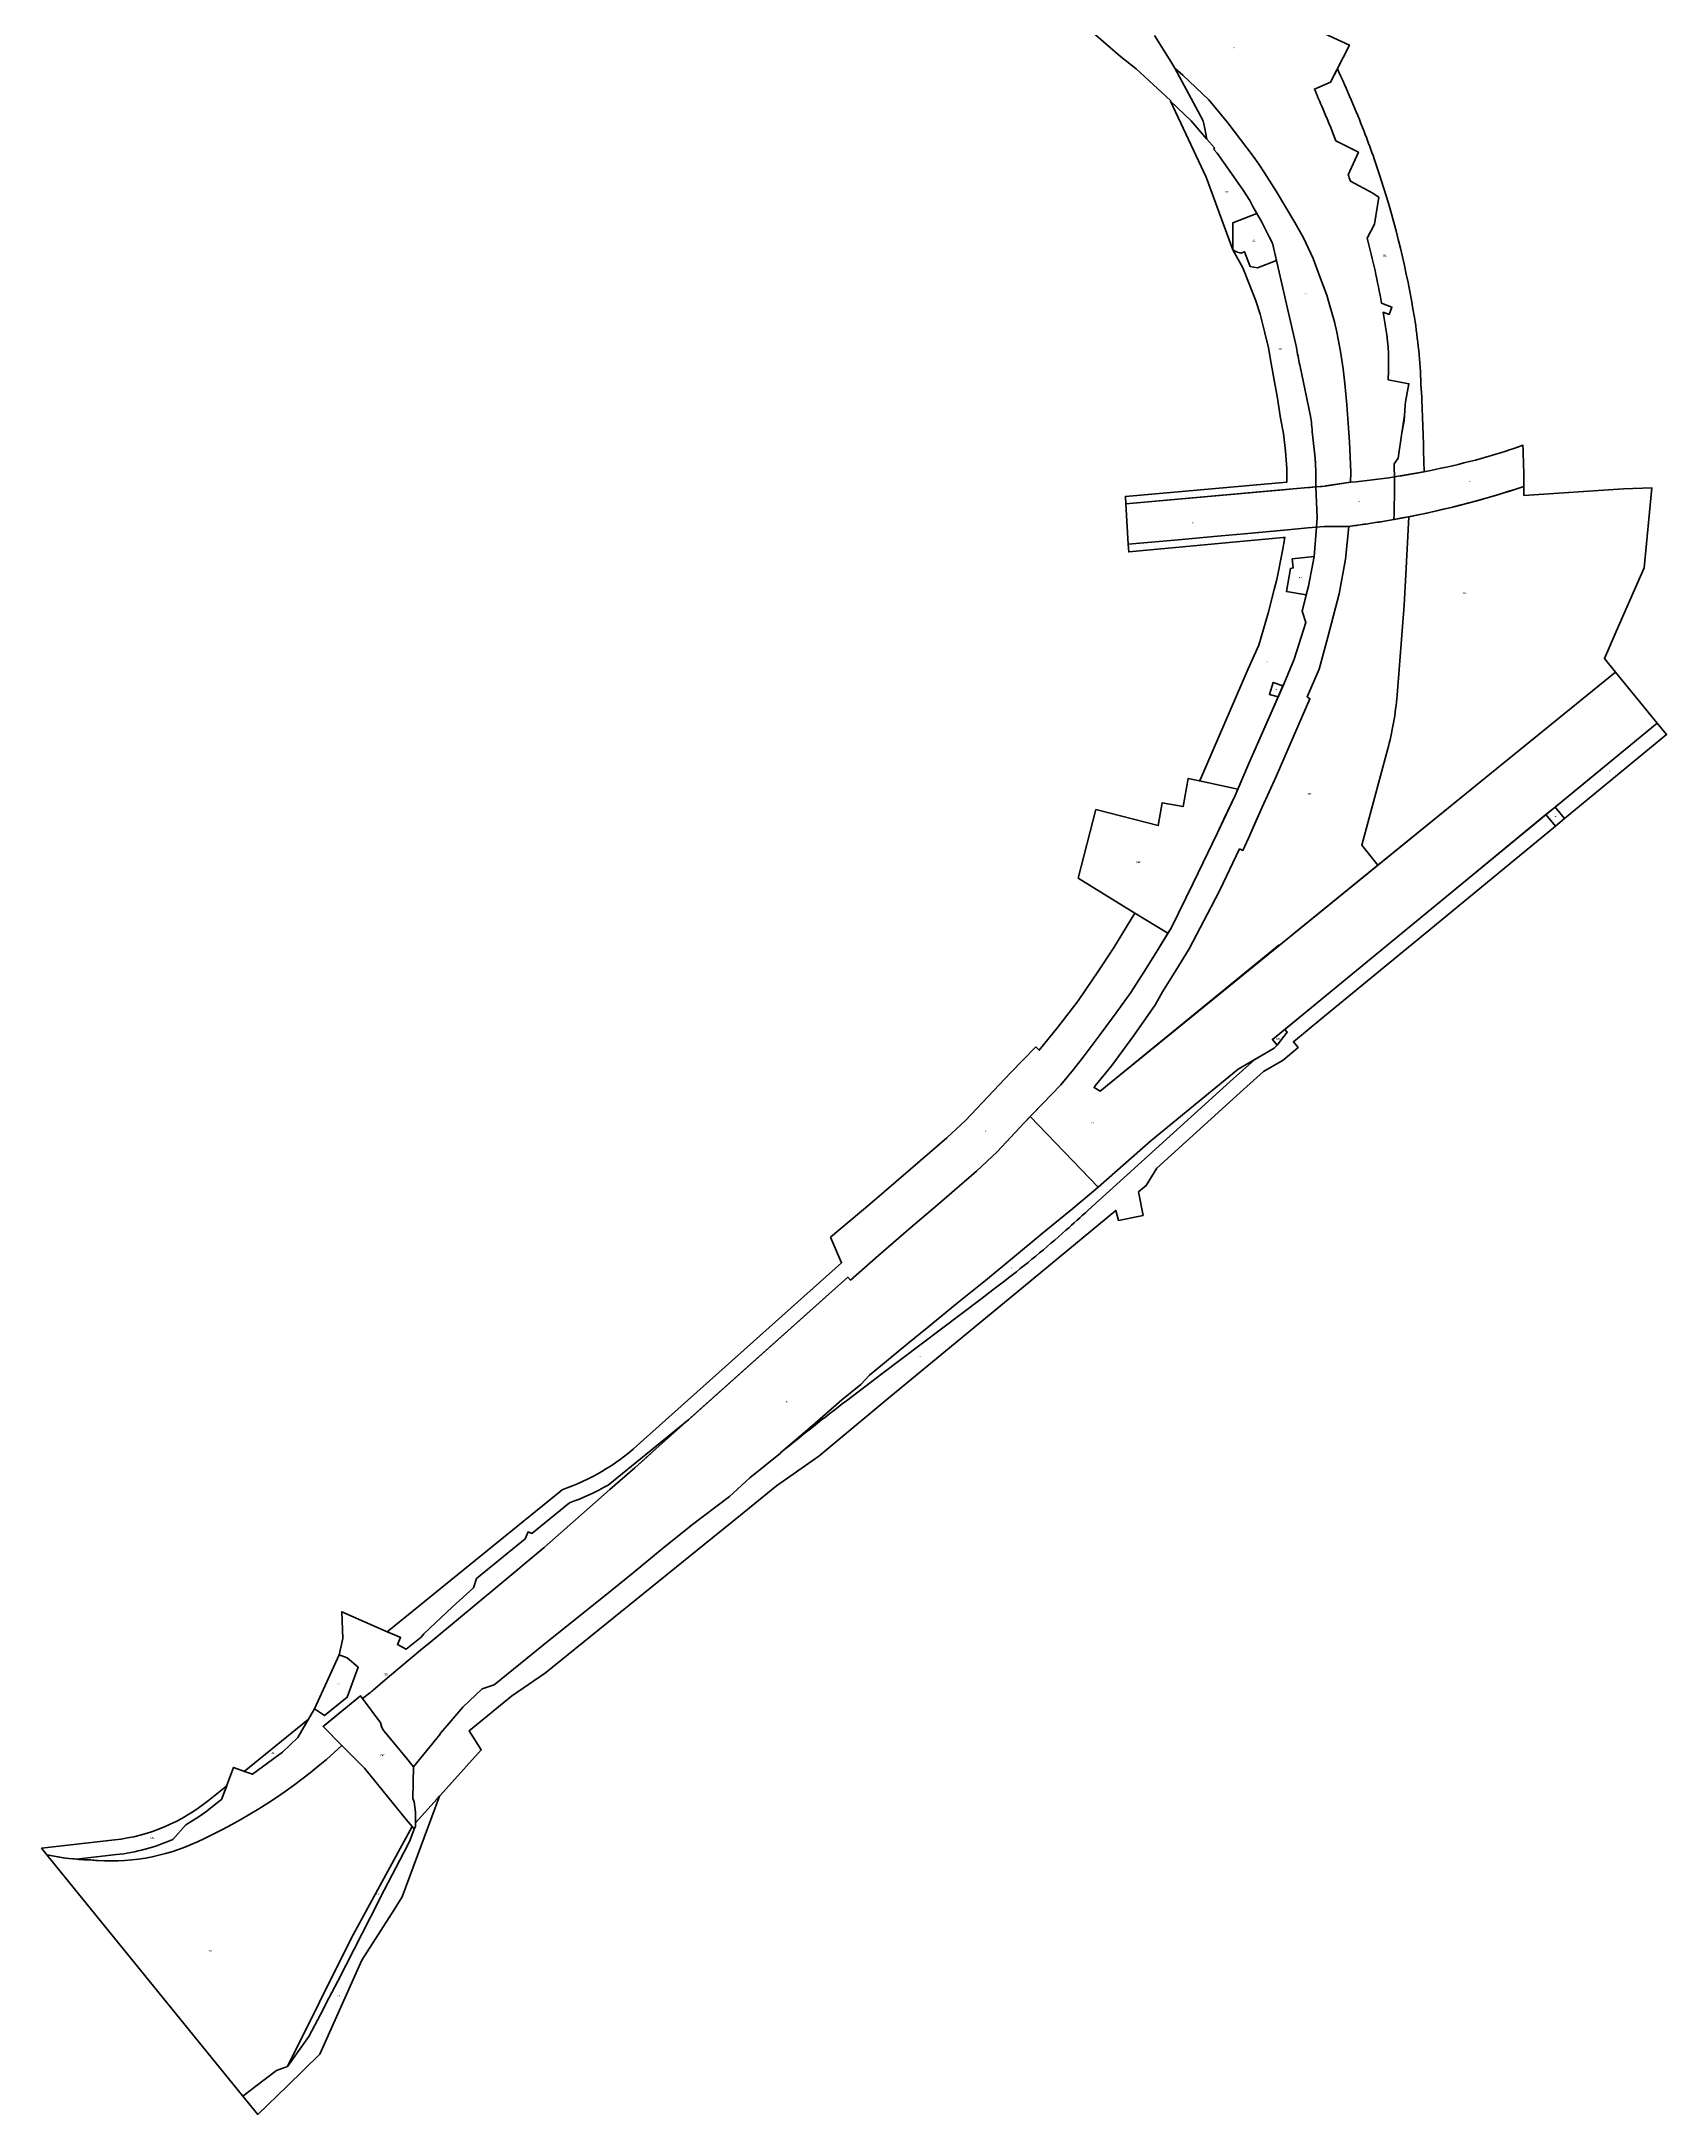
# Model space of a CAD drawing. Extents: x 179752 to 189760, y 650548 to 666271.
# Drawn here: x 188666 to 189760, y 650548 to 651944 of the extents above; entities that cross this region are included whole.
import ezdxf
from ezdxf.enums import TextEntityAlignment as Align

# ---------------------------------------------------------------- set-up
doc = ezdxf.new("R2010")
doc.units = 0
doc.header["$MEASUREMENT"] = 0
doc.layers.add('pcell', color=5, linetype='Continuous', lineweight=0)
doc.layers.add('scellno', color=160, linetype='Continuous', lineweight=0)
doc.styles.add('mvt-nos', font='mvt-nos.shx')

# ---------------------------------------------------------------- blocks, each defined once
blk = doc.blocks.new('Cellno')
at = {"color": 2, "flags": 128}
for points in [[(0.2, 0), (-0.2, 0)], [(0, 0.2), (0, -0.2)]]:
    blk.add_lwpolyline(points, dxfattribs=at)
at = {"layer": 'scellno', "const_width": 0.25, "flags": 128}
blk.add_lwpolyline([(-5.7, -2.8), (-5.7, 2.7), (5.7, 2.7), (5.7, -2.8), (-5.7, -2.8)], close=True, dxfattribs=at)
at = {"layer": 'scellno', "style": 'mvt-nos'}
blk.add_attdef('CELLNO', text='', height=3, dxfattribs=at).set_placement((0, -1.6), align=Align.CENTER)
at = {"layer": 'scellno', "style": 'mvt-nos', "flags": 1}
for tag, p in [('CODE', (0, -6)), ('AREA', (0, -9.2))]:
    blk.add_attdef(tag, text='', height=2.5, dxfattribs=at).set_placement(p, align=Align.CENTER)

msp = doc.modelspace()

# ---------------------------------------------------------------- linework, layer by layer
at = {"layer": 'pcell', "color": 160, "lineweight": 53, "flags": 128}
for points in [[(189415.5, 651947.9), (189426.6, 651930.5), (189429.2, 651925.8), (189429.2, 651925.8), (189441.7, 651902.6), (189446.4, 651893.9, -0.106014), (189449.2, 651886.4), (189450.8, 651878.1), (189450.8, 651878.1), (189440.2, 651890.4), (189426.3, 651903.8), (189426.2, 651904.1), (189403.3, 651925.5), (189392.7, 651933.8), (189365.7, 651957.2)], [(189415.5, 651947.9), (189426.6, 651930.5), (189429.2, 651925.8), (189429.2, 651925.8), (189434.5, 651921.2), (189452, 651904.5), (189464.9, 651889.1), (189482, 651866.7), (189485.7, 651861.3), (189489.6, 651855.4), (189497.5, 651843.2), (189510.1, 651822.1), (189515.8, 651811.7), (189522.4, 651797.7), (189526.7, 651786.1), (189531.6, 651773), (189533.2, 651767.5), (189536.6, 651755.1), (189538.3, 651748.2), (189540.8, 651735.1), (189542.6, 651723.5), (189543.8, 651711.4), (189545, 651699.2), (189545.9, 651686.8), (189546.9, 651674.4), (189547.3, 651664.2), (189547.7, 651653.9), (189547.5, 651647.2, 0.01407), (189577, 651650.8, 0.003341), (189576.9, 651659.5), (189579.5, 651663.4), (189582.1, 651680.5), (189583.8, 651692.1), (189584.3, 651699), (189584.3, 651699), (189584.5, 651701.2), (189586.8, 651713.5), (189572.9, 651716.1, 0.000398), (189572.8, 651717.1, 0.054033), (189571.3, 651750.5, 0.004633), (189569.5, 651761.6), (189573.4, 651760.1), (189575.3, 651765.1), (189568.4, 651767.7, 0.018454), (189558.7, 651811.5), (189563.7, 651821), (189566.6, 651839), (189562.8, 651841.5), (189562.8, 651841.6), (189562.4, 651841.8), (189547.4, 651849.8, 0.001926), (189545.9, 651854.2), (189552.8, 651869.4), (189537.7, 651876.9, 0.010589), (189527.9, 651900.7, 0.004916), (189523.2, 651911.8), (189534.1, 651916.4), (189546.7, 651941.4), (189518.9, 651954.2)]]:
    msp.add_lwpolyline(points, format="xyb", dxfattribs=at)
for points in [[(189434.5, 651921.2), (189452, 651904.5), (189464.9, 651889.1), (189482, 651866.7), (189485.7, 651861.3), (189489.6, 651855.4), (189497.5, 651843.2), (189510.1, 651822.1), (189515.8, 651811.7), (189522.4, 651797.7), (189526.7, 651786.1), (189531.6, 651773), (189533.2, 651767.5), (189536.6, 651755.1), (189538.3, 651748.2), (189540.8, 651735.1), (189542.6, 651723.5), (189543.8, 651711.4), (189545, 651699.2), (189545.9, 651686.8), (189546.9, 651674.4), (189547.3, 651664.2), (189547.7, 651653.9), (189547.5, 651647.2), (189530.6, 651644.7), (189530.3, 651644.6), (189528.2, 651644.4), (189524.2, 651644.1, 0.006751), (189523.9, 651660, 0.019614), (189523.6, 651663.4), (189521.8, 651679.3, 0.002859), (189521.3, 651686.1, 0.032162), (189520.5, 651691.7), (189513.3, 651726.2, -0.00952), (189511.1, 651737.8), (189505.1, 651764.1), (189495, 651808), (189492.8, 651812.3), (189487.5, 651822.6), (189481.7, 651832.7), (189479.6, 651836.8), (189475.3, 651843.8), (189468.9, 651852.7), (189457.7, 651868.6), (189455.5, 651871.1), (189455.9, 651872.2), (189450.8, 651878.1), (189449.2, 651886.4, 0.106014), (189446.4, 651893.9), (189441.7, 651902.6), (189429.2, 651925.8), (189434.5, 651921.2)], [(189568.4, 651767.7), (189575.3, 651765.1), (189573.4, 651760.1), (189569.5, 651761.6, -0.004633), (189571.3, 651750.5, -0.054033), (189572.8, 651717.1, -0.000398), (189572.9, 651716.1), (189586.8, 651713.5), (189584.5, 651701.2), (189584.3, 651699), (189584.3, 651699), (189583.5, 651688.5), (189582.1, 651680.5), (189579.5, 651663.4), (189576.9, 651659.5, -0.003341), (189577, 651650.8, 0.009593), (189597, 651654.2, 0.004225), (189596.7, 651665.5, 0.00982), (189594.9, 651713.3, 0.028925), (189590.5, 651758.1, 0.037408), (189568.2, 651850.6, 0.013224), (189556.6, 651883.3, 0.017927), (189538.6, 651925.4), (189534.1, 651916.4), (189523.2, 651911.8, -0.004916), (189527.9, 651900.7, -0.010589), (189537.7, 651876.9), (189552.8, 651869.4), (189545.9, 651854.2, -0.001926), (189547.4, 651849.8), (189562.4, 651841.8), (189562.8, 651841.6), (189562.8, 651841.5), (189566.6, 651839), (189563.7, 651821), (189558.7, 651811.5, -0.018454), (189568.4, 651767.7)], [(189498.1, 651705.1), (189500.4, 651690.4), (189502.4, 651679.9), (189503.6, 651668.1), (189504.6, 651656.5), (189504.7, 651647.3), (189396, 651637.6), (189396.3, 651632.6), (189504.6, 651642.3), (189508.6, 651642.7), (189519.3, 651643.6), (189520, 651643.7), (189524.2, 651644.1, 0.006751), (189523.9, 651660, 0.019614), (189523.6, 651663.4), (189521.8, 651679.3, 0.002859), (189521.3, 651686.1, 0.032162), (189520.5, 651691.7), (189513.3, 651726.2, -0.00952), (189511.1, 651737.8), (189505.1, 651764.1), (189497.7, 651796.4), (189484.9, 651791.6), (189480, 651792.3), (189476.2, 651802.3), (189473.6, 651801.3), (189470.7, 651802.2), (189468.3, 651803.7), (189475.1, 651791.4), (189479.3, 651780.8), (189483.8, 651769.3), (189486.7, 651760.4), (189489.6, 651748.6), (189492.3, 651737.7), (189494, 651727.1), (189496.5, 651713.5), (189498.1, 651705.1)], [(189576.7, 651622.1, 0.035767), (189664.2, 651644.3, 0.00944), (189663.5, 651672.1, -0.013975), (189639.2, 651664.2, -0.03016), (189577, 651650.8, -0.011067), (189576.7, 651622.1)], [(189524.5, 651617), (189529.7, 651617.5), (189546.4, 651617.5, 0.012129), (189576.7, 651622.1, 0.011067), (189577, 651650.8, -0.01407), (189547.5, 651647.2), (189530.3, 651644.6), (189524.2, 651644.1, -0.000071), (189524.2, 651643.9), (189525, 651623.5), (189524.5, 651617)], [(189397.9, 651605.4), (189413.5, 651606.8), (189429.1, 651608.2), (189460.3, 651611.1), (189475.8, 651612.5), (189502.8, 651615), (189518.8, 651616.5), (189524.5, 651617), (189525, 651623.5), (189524.2, 651643.9, 0.000071), (189524.2, 651644.1), (189519.3, 651643.6), (189508.6, 651642.7), (189396.3, 651632.6), (189397.9, 651605.4)], [(189555, 651402.9), (189565.9, 651389.4), (189638.8, 651448.6), (189725.9, 651519.3), (189718.4, 651528.6), (189726.4, 651546.8), (189745.1, 651589.5), (189750.4, 651643.4), (189731.3, 651642.8), (189731.3, 651642.8), (189664.2, 651638.3, 0.002044), (189664.2, 651644.3, -0.031723), (189586.8, 651624), (189584.6, 651585), (189583.6, 651564.4), (189578.8, 651503.9, -0.046654), (189572.4, 651467), (189555, 651402.9)], [(189499.5, 651335.7, -0.000235), (189499.3, 651335.2), (189513, 651346.3), (189565.9, 651389.4), (189555, 651402.9), (189572.4, 651467, 0.046654), (189578.8, 651503.9), (189583.6, 651564.4), (189584.6, 651585), (189586.8, 651624, -0.01617), (189546.4, 651617.5), (189544, 651595.4), (189539.9, 651572), (189532.3, 651542.9), (189526.4, 651521.4), (189518.3, 651502.7), (189520.1, 651501.4), (189515, 651489.5), (189497.4, 651449.2), (189488.1, 651428.4), (189478.8, 651407.7), (189475, 651399.4), (189472.8, 651400.4), (189459.5, 651372.6), (189453.6, 651361.4), (189438.8, 651333.1), (189429.9, 651318.6), (189420.9, 651304.1), (189416.5, 651296.2), (189416.5, 651296.2), (189416.3, 651295.9), (189416.3, 651295.9), (189416.1, 651295.6), (189401.7, 651274.8), (189386.7, 651254.5), (189375.7, 651240.8), (189374.9, 651239.7), (189378.9, 651237.4), (189499.5, 651335.7)], [(189604, 651348.7), (189685.4, 651415.7), (189679, 651423.5), (189612.1, 651368.4), (189521.3, 651293.6), (189503.2, 651278.8), (189504.9, 651277), (189498.1, 651268.2), (189496.1, 651266.2), (189483, 651258.7), (189466.5, 651243.8), (189370.9, 651157.2, -0.003109), (189355.9, 651143.7, -0.016301), (189314.7, 651109.6), (189306.7, 651103.5), (189298.7, 651097.4), (189231.9, 651047), (189208.1, 651028.9, 0.007946), (189164, 650994), (189163.7, 650993.7), (189143.1, 650977), (189129.4, 650964.4), (189102.8, 650944.3), (189103.1, 650944.5), (189085.5, 650930.4), (189064.5, 650913.2), (189045.8, 650897.9), (189006.7, 650866.6), (188988.8, 650852), (188971.1, 650837.7), (188962.9, 650835), (188950, 650822.7), (188939.3, 650810.3), (188934.7, 650804.9), (188934.7, 650804.6), (188916.7, 650782.4), (188916.2, 650761.3), (188917.1, 650759), (188918.1, 650752.1), (188918, 650744.8), (188932.6, 650761), (188962.3, 650793.9), (188954.2, 650806.7), (188982.6, 650830.1), (189005.5, 650845.8), (189112.5, 650932.1), (189136.8, 650951.9), (189161.1, 650971.7), (189189.5, 650991.6), (189236.8, 651030.9), (189327.3, 651105.7), (189389.5, 651157), (189391.3, 651150.3), (189407.8, 651153.7), (189404.7, 651169.5), (189410, 651173.8), (189417, 651185.5), (189473.2, 651236.4), (189488.9, 651250.5), (189502.2, 651258.2), (189512.2, 651266.7), (189509, 651270.6), (189527.6, 651285.8), (189604, 651348.7)], [(189197.5, 651139), (189204.9, 651121.8), (189067.3, 650998.7, -0.099575), (189016.8, 650969), (189015.5, 650967.9), (188938.3, 650905.3), (188916.7, 650887.7), (188899, 650873.3), (188901.7, 650872.2), (188903.6, 650871.6), (188908, 650869.6), (188905.9, 650864.9), (188911.8, 650861.6), (188922, 650869.8), (188923.6, 650872), (188943.1, 650890.1), (188957.2, 650903), (188959.1, 650909.2), (188992, 650935.9), (188993.9, 650940.6), (188996.4, 650939.6), (189021.8, 650960.2, 0.045069), (189047.7, 650972.2), (189102.1, 651016.4), (189209.1, 651112.1), (189210.8, 651110.1), (189229.8, 651126.7), (189250, 651144.1), (189270.8, 651162), (189295.7, 651183.4), (189309.6, 651196.4), (189327.9, 651216), (189340.2, 651228.8), (189352.5, 651241.6), (189361, 651251.9), (189368.2, 651261), (189379.7, 651276.3), (189389.8, 651290.1), (189399.5, 651303.7), (189408.4, 651317.3), (189416.7, 651330.6), (189424.6, 651343.6), (189402.4, 651357.2), (189387.9, 651333.6), (189377.9, 651318.3), (189364.1, 651298.2), (189350.5, 651280.5), (189338, 651264.8), (189335.7, 651267.1), (189318.6, 651249.6), (189288.4, 651217.6), (189275.7, 651205.8), (189251.2, 651184.8), (189224, 651161.2), (189197.5, 651139)], [(188910, 650790.8), (188914.1, 650785.8), (188914.5, 650785.3), (188914.6, 650785.2), (188916.7, 650782.4), (188934.7, 650804.6), (188934.7, 650804.9), (188939.3, 650810.3), (188950, 650822.7), (188962.9, 650835), (188971.1, 650837.7), (188988.8, 650852), (189006.7, 650866.6), (189045.8, 650897.9), (189064.5, 650913.2), (189085.5, 650930.4), (189103.1, 650944.5), (189102.8, 650944.3), (189129.4, 650964.4), (189143.1, 650977), (189163.7, 650993.7), (189164, 650994), (189185, 651012.1), (189205.1, 651029.6), (189217.9, 651039.9), (189223.5, 651046), (189223.6, 651046.1), (189235.2, 651055.6), (189249.5, 651067.4), (189262.5, 651078.1), (189282.8, 651094.5), (189301.7, 651109.9), (189321.3, 651126.1), (189339.9, 651141.4), (189339.9, 651141.4), (189360.6, 651158.4), (189373.2, 651168.8), (189377.5, 651172.6), (189331.9, 651220.2), (189327.9, 651216), (189309.6, 651196.4), (189295.7, 651183.4), (189270.8, 651162), (189250, 651144.1), (189229.8, 651126.7), (189210.8, 651110.1), (189209.1, 651112.1), (189079.8, 650996.5), (189065.7, 650983.8), (189049, 650969.1), (189004.7, 650930.1), (188973.4, 650904.1), (188931.2, 650869), (188931.2, 650869), (188925.9, 650864.6), (188922.9, 650862.2), (188900.6, 650843.5), (188889.8, 650834.3, -0.01448), (188887.1, 650832), (188882.5, 650828.4), (188894.7, 650812, 0.097038), (188895.8, 650808.3, 0.055397), (188897, 650806.5), (188900, 650802.9), (188910, 650790.8)], [(189049, 650969.1), (189004.7, 650930.1), (188973.4, 650904.1), (188931.2, 650869), (188931.2, 650869), (188925.9, 650864.6), (188922.9, 650862.2), (188900.6, 650843.5), (188889.8, 650834.3, -0.01448), (188887.1, 650832), (188882.5, 650828.4), (188881.1, 650830.2), (188861.4, 650814.2), (188855.9, 650809.7), (188868.6, 650796.9, -0.076587), (188775.6, 650734.1, -0.135746), (188704, 650719.5, -0.005664), (188699.5, 650719.8, -0.013139), (188690, 650720.3), (188716.8, 650723.4, 0.074735), (188754.7, 650733.6), (188763.5, 650743.5), (188772.4, 650749), (188777, 650752.2), (188785.8, 650759.2), (188787.6, 650760.6), (188795.5, 650782.1), (188804.4, 650778.9), (188808.3, 650777.5), (188828.5, 650792.4), (188838.8, 650802.2), (188850, 650821.5), (188856.9, 650817), (188872.1, 650829.3), (188879.6, 650849.5), (188872, 650855.8), (188866.8, 650858), (188869.2, 650868.9), (188868.4, 650886.9), (188899, 650873.3), (188901.7, 650872.2), (188903.6, 650871.6), (188908, 650869.6), (188905.9, 650864.9), (188911.8, 650861.6), (188922, 650869.8), (188923.6, 650872), (188943.1, 650890.1), (188957.2, 650903), (188959.1, 650909.2), (188992, 650935.9), (188993.9, 650940.6), (188996.4, 650939.6), (189021.8, 650960.2, 0.045069), (189047.7, 650972.2), (189102.1, 651016.4), (189079.8, 650996.5), (189074, 650991.2), (189074, 650991.2), (189065.7, 650983.8), (189049, 650969.1)], [(188897, 650806.5, -0.153259), (188894.7, 650812), (188882.5, 650828.4), (188881.1, 650830.2), (188855.9, 650809.7), (188868.6, 650796.9), (188872.8, 650792.7), (188883.8, 650781.7), (188911.9, 650747.1), (188915.8, 650742.4), (188917.2, 650740.6), (188918, 650742.6), (188918, 650744.8), (188918.1, 650752.1), (188917.1, 650759), (188916.2, 650761.3), (188916.7, 650782.4), (188914.5, 650785.3), (188914.1, 650785.8), (188897, 650806.5)], [(188868.6, 650796.9, -0.076587), (188775.6, 650734.1), (188775.6, 650734.1, -0.135746), (188704, 650719.5, -0.005664), (188699.5, 650719.8, -0.041147), (188670, 650723.2), (188801.8, 650560.9), (188809.5, 650566.7), (188809.8, 650566.9), (188824.6, 650578), (188831.9, 650580.9), (188874.9, 650667.4), (188915.8, 650742.4), (188911.9, 650747.1), (188883.8, 650781.7), (188872.8, 650792.7), (188868.6, 650796.9)], [(188666.3, 650727.7), (188670, 650723.2, 0.027993), (188690, 650720.3), (188716.8, 650723.4, 0.074735), (188754.7, 650733.6), (188763.5, 650743.5), (188772.4, 650749), (188777, 650752.2), (188785.8, 650759.2), (188787.6, 650760.6), (188791, 650769.8), (188778.7, 650759.9, -0.143096), (188715.6, 650733.3), (188666.3, 650727.7)]]:
    msp.add_lwpolyline(points, format="xyb", close=True, dxfattribs=at)
for points in [[(189468.3, 651803.7), (189468.3, 651821.9), (189484.4, 651828), (189481.7, 651832.7), (189479.6, 651836.8), (189475.3, 651843.8), (189468.9, 651852.7), (189457.7, 651868.6), (189455.5, 651871.1), (189455.9, 651872.2), (189450.8, 651878.1), (189440.2, 651890.4), (189426.3, 651903.8), (189450.2, 651852.6), (189468.3, 651803.7)], [(189480, 651792.3), (189484.9, 651791.6), (189497.7, 651796.4), (189495, 651808), (189492.8, 651812.3), (189487.5, 651822.6), (189484.4, 651828), (189468.3, 651821.9), (189468.3, 651803.7), (189470.7, 651802.2), (189473.6, 651801.3), (189476.2, 651802.3), (189480, 651792.3)], [(189377.5, 651172.6), (189413.1, 651203.8), (189471.8, 651252.2), (189496.1, 651266.2), (189498.1, 651268.2), (189494.9, 651272.1), (189521.3, 651293.6), (189612.1, 651368.4), (189753.9, 651485.1), (189725.9, 651519.3), (189638.8, 651448.6), (189378.9, 651237.4), (189374.9, 651239.7), (189375.7, 651240.8), (189386.7, 651254.5), (189401.7, 651274.8), (189416.1, 651295.6), (189416.3, 651295.9), (189416.5, 651296.2), (189416.5, 651296.2), (189420.9, 651304.1), (189429.9, 651318.6), (189438.8, 651333.1), (189453.6, 651361.4), (189459.5, 651372.6), (189472.8, 651400.4), (189475, 651399.4), (189478.8, 651407.7), (189480.4, 651411.3), (189483.4, 651418), (189488.1, 651428.4), (189497.4, 651449.2), (189515, 651489.5), (189520.1, 651501.4), (189518.3, 651502.7), (189526.4, 651521.4), (189532.3, 651542.9), (189539.9, 651572), (189544, 651595.4), (189546.4, 651617.5), (189529.7, 651617.5), (189524.5, 651617), (189523.1, 651597.3), (189519.2, 651577.3), (189515, 651560.5), (189517.3, 651552.8), (189509.5, 651528.2), (189502.5, 651511.3), (189479, 651457.8), (189469.9, 651436.4), (189462.3, 651420.4), (189459.1, 651413.7), (189457.9, 651411.3), (189441.6, 651377.3), (189426.7, 651347.1), (189416.7, 651330.6), (189408.4, 651317.3), (189399.5, 651303.7), (189389.8, 651290.1), (189379.7, 651276.3), (189368.2, 651261), (189361, 651251.9), (189352.5, 651241.6), (189340.2, 651228.8), (189331.9, 651220.2), (189377.5, 651172.6)], [(189478.6, 651521.5), (189446.4, 651447.4), (189445.8, 651446.1), (189471.6, 651440.5), (189479, 651457.8), (189498.7, 651502.7), (189492.9, 651504.2), (189495.4, 651512.4), (189502, 651510.2), (189502.5, 651511.3), (189509.5, 651528.2), (189517.3, 651552.8), (189515, 651560.5), (189517.7, 651571.4), (189504.3, 651573.6), (189507.1, 651589.2), (189508.9, 651589.5), (189508.2, 651595.6), (189523, 651597.3), (189523.1, 651597.3), (189523.1, 651597.3), (189524.5, 651617), (189518.8, 651616.5), (189502.8, 651615), (189502.6, 651615), (189475.8, 651612.5), (189460.3, 651611.1), (189429.1, 651608.2), (189413.5, 651606.8), (189397.9, 651605.4), (189398.2, 651600.3), (189502.2, 651609.9), (189503.3, 651610), (189501.6, 651601), (189497.9, 651581.7), (189496.1, 651575.1), (189492.1, 651559.1), (189485.7, 651537.5), (189478.6, 651521.5)], [(189504.3, 651573.6), (189517.7, 651571.4), (189519.2, 651577.3), (189523, 651597.3), (189508.2, 651595.6), (189508.9, 651589.5), (189507.1, 651589.2), (189504.3, 651573.6)], [(189492.9, 651504.2), (189498.7, 651502.7), (189502, 651510.2), (189495.4, 651512.4), (189492.9, 651504.2)], [(189691.6, 651420.8), (189760.2, 651477.3), (189753.9, 651485.1), (189685.2, 651428.5), (189691.6, 651420.8)], [(189402.4, 651357.2), (189424.6, 651343.6), (189426.7, 651347.1), (189441.6, 651377.3), (189457.9, 651411.3), (189469.9, 651436.4), (189471.6, 651440.5), (189445.8, 651446.1), (189438.3, 651447.8), (189434.8, 651428.9), (189420.8, 651431.5), (189418, 651416.1), (189376.1, 651426.9), (189364.2, 651380.7), (189402.4, 651357.2)], [(189691.6, 651420.8), (189685.2, 651428.5), (189679, 651423.5), (189685.4, 651415.7), (189691.6, 651420.8)], [(189498.1, 651268.2), (189504.9, 651277), (189503.2, 651278.8), (189494.9, 651272.1), (189498.1, 651268.2)], [(188850, 650821.5), (188856.9, 650817), (188872.1, 650829.3), (188879.6, 650849.5), (188872, 650855.8), (188866.8, 650858), (188850, 650821.5)], [(188802.8, 650779.4), (188804.4, 650778.9), (188808.3, 650777.5), (188828.5, 650792.4), (188838.8, 650802.2), (188845.8, 650814.4), (188802.8, 650779.4)], [(188865.8, 650638.2), (188859.8, 650626.8), (188854.1, 650615.9), (188846.4, 650601), (188831.9, 650580.9), (188824.6, 650578), (188809.8, 650566.9), (188809.5, 650566.7), (188801.8, 650560.9), (188811.9, 650548.5), (188832, 650567.8), (188853.8, 650589.2), (188882, 650652.3), (188903.9, 650686.6), (188909.2, 650694.9), (188934.2, 650762.8), (188932.7, 650761), (188932.6, 650761), (188918, 650744.8), (188918, 650742.6), (188917.2, 650740.6), (188914, 650732.2), (188910.2, 650724.8), (188897.1, 650699.4), (188887.8, 650681.3), (188876.8, 650659.8), (188865.8, 650638.2)], [(188831.9, 650580.9), (188846.4, 650601), (188854.1, 650615.9), (188859.8, 650626.8), (188865.8, 650638.2), (188876.8, 650659.8), (188887.8, 650681.3), (188897.1, 650699.4), (188910.2, 650724.8), (188914, 650732.2), (188917.2, 650740.6), (188915.8, 650742.4), (188874.9, 650667.4), (188831.9, 650580.9)]]:
    msp.add_lwpolyline(points, close=True, dxfattribs=at)
at = {"layer": 'pcell', "color": 160, "lineweight": 0, "flags": 128}
msp.add_lwpolyline([(189355.9, 651143.7, 0.003109), (189370.9, 651157.2), (189466.5, 651243.8), (189483, 651258.7), (189471.8, 651252.2), (189413.1, 651203.8), (189373.2, 651168.8), (189360.6, 651158.4), (189339.9, 651141.4), (189339.9, 651141.4), (189321.3, 651126.1), (189301.7, 651109.9), (189282.8, 651094.5), (189262.5, 651078.1), (189249.5, 651067.4), (189235.2, 651055.6), (189223.6, 651046.1), (189223.5, 651046), (189217.9, 651039.9), (189205.1, 651029.6), (189185, 651012.1), (189164, 650994, -0.007946), (189208.1, 651028.9), (189231.9, 651047), (189298.7, 651097.4), (189306.7, 651103.5), (189314.7, 651109.6, 0.016301), (189355.9, 651143.7)], format="xyb", close=True, dxfattribs=at)

# ---------------------------------------------------------------- block references
at = {"layer": 'scellno', "ltscale": 0.220522}
for p, xscale, yscale, zscale, rotation, values in [((189469.1, 651939.6), 0.2205225, 0.2205225, 0.2205225, 4.727257099766173e-10, {'CELLNO': '246'}), ((189464.2, 651842.5), 0.2205225, 0.2205225, 0.2205225, 3.493926341232921e-11, {'CELLNO': '109'}), ((189482.4, 651810.1), 0.2205225, 0.2205225, 0.2205225, 4.727257099766173e-10, {'CELLNO': '247'}), ((189570.7, 651800), 0.2205225, 0.2205225, 0.2205225, 4.910534990297514e-10, {'CELLNO': '021'}), ((189517.2, 651774), 0.2205225000000001, 0.2205225000000001, 0.2205225000000001, 4.335785910016265e-10, {'CELLNO': '325'}), ((189500.1, 651736.6), 0.2205225, 0.2205225, 0.2205225, 3.493926341232921e-11, {'CELLNO': '110'}), ((189627.4, 651647.7), 0.2205225, 0.2205225, 0.2205225, 4.98470430385702e-10, {'CELLNO': '512'}), ((189552.9, 651634.2), 0.2205225000000001, 0.2205225000000001, 0.2205225000000001, 359.999999999955, {'CELLNO': '825'}), ((189441.5, 651619.9), 0.2205225, 0.2205225, 0.2205225, 4.224874481475169e-10, {'CELLNO': '513'}), ((189513, 651583.1), 0.2205225, 0.2205225, 0.2205225, 4.727257099766173e-10, {'CELLNO': '248'}), ((189624.2, 651572.7), 0.2205225, 0.2205225, 0.2205225, 4.727257099766173e-10, {'CELLNO': '702'}), ((189491.8, 651526.1), 0.2205225, 0.2205225, 0.2205225, 4.910534990297514e-10, {'CELLNO': '111'}), ((189497.7, 651507.8), 0.2205225, 0.2205225, 0.2205225, 359.9999999998388, {'CELLNO': '249'}), ((189722.2, 651452.7), 0.2205225, 0.2205225, 0.2205225, 4.727257099766173e-10, {'CELLNO': '022'}), ((189519.9, 651437.3), 0.2205225, 0.2205225, 0.2205225, 4.727257099766173e-10, {'CELLNO': '250'}), ((189685.4, 651422.3), 0.2205225, 0.2205225, 0.2205225, 4.727257099766173e-10, {'CELLNO': '902'}), ((189404.9, 651391.3), 0.2205225, 0.2205225, 0.2205225, 4.727257099766173e-10, {'CELLNO': '901'}), ((189498.9, 651272.7), 0.2205225, 0.2205225, 0.2205225, 4.727257099766173e-10, {'CELLNO': '251'}), ((189373.8, 651216), 0.2205225, 0.2205225, 0.2205225, 4.727257099766173e-10, {'CELLNO': '326'}), ((189302, 651210.4), 0.2205225, 0.2205225, 0.2205225, 4.910534990297514e-10, {'CELLNO': '112'}), ((189319.7, 651118.4), 0.2205225, 0.2205225, 0.2205225, 4.727257099766172e-10, {'CELLNO': '252'}), ((189257.6, 651058.7), 0.2205225, 0.2205225, 0.2205225, 4.192242868071497e-10, {'CELLNO': '023'}), ((189167.8, 651028.3), 0.2205225, 0.2205225, 0.2205225, 359.9999999992106, {'CELLNO': '327'}), ((188898, 650844.5), 0.2205225, 0.2205225, 0.2205225, 4.63354487519585e-10, {'CELLNO': '253'}), ((188866.3, 650838.4), 0.2205225, 0.2205225, 0.2205225, 4.609855405575727e-10, {'CELLNO': '113'}), ((188822.1, 650791.9), 0.2205225, 0.2205225, 0.2205225, 4.609855405575727e-10, {'CELLNO': '114'}), ((188896, 650790.2), 0.2205225, 0.2205225, 0.2205225, 4.609855405575727e-10, {'CELLNO': '826'}), ((188741.2, 650734.9), 0.2205225, 0.2205225, 0.2205225, 4.609891462607111e-10, {'CELLNO': '115'}), ((188893.1, 650696.8), 0.2205225, 0.2205225, 0.2205225, 4.63354487519585e-10, {'CELLNO': '254'}), ((188779.5, 650658.7), 0.2205225, 0.2205225, 0.2205225, 359.9999999992106, {'CELLNO': '328'}), ((188866.3, 650628.4), 0.2205225, 0.2205225, 0.2205225, 4.609855405575727e-10, {'CELLNO': '116'})]:
    msp.add_blockref('Cellno', p, dxfattribs=dict(at, xscale=xscale, yscale=yscale, zscale=zscale, rotation=rotation)).add_auto_attribs(values)

doc.saveas('drawing.dxf')
